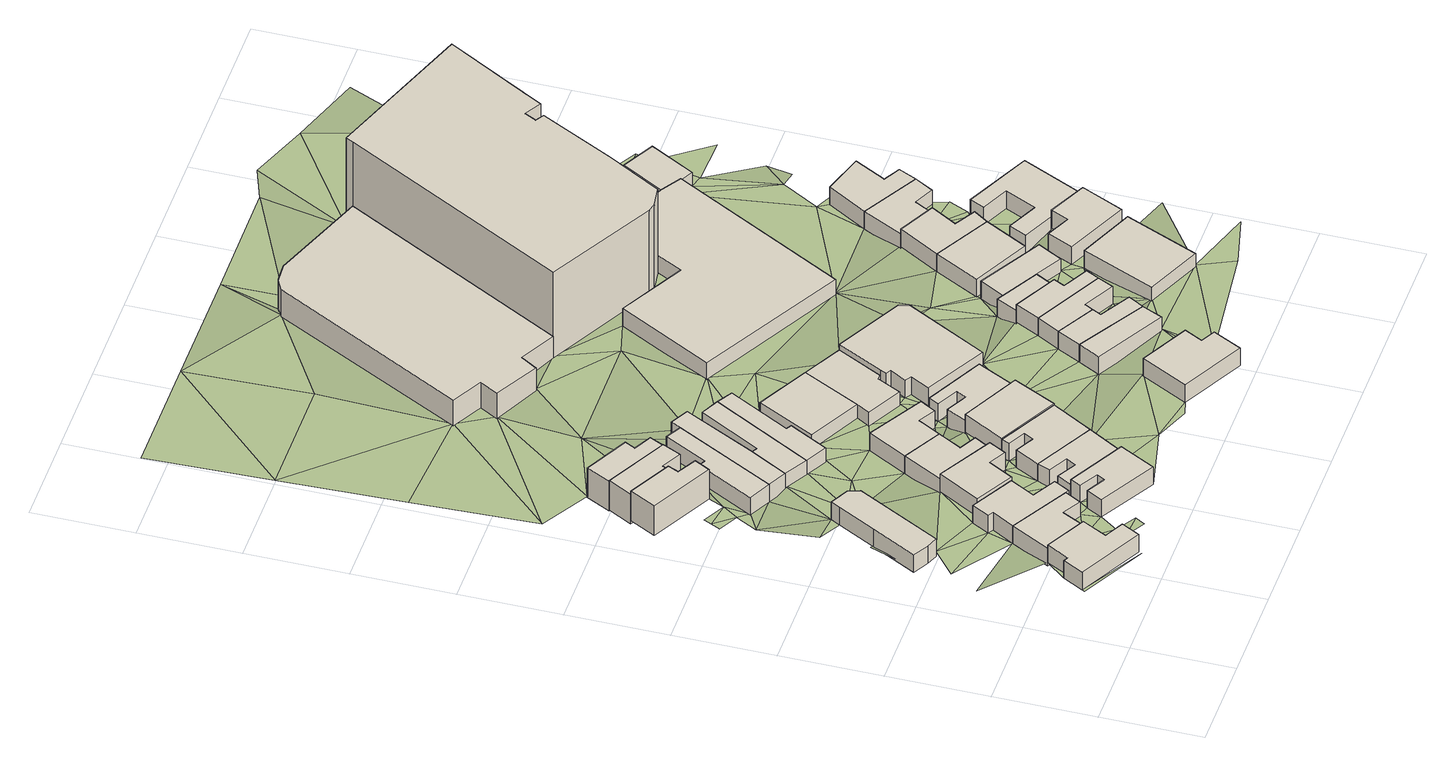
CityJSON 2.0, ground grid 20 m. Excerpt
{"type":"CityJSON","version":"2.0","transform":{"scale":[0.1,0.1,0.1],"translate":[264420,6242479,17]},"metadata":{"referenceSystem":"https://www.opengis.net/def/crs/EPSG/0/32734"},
"CityObjects":{
"building1":{"type":"Building","attributes":{"address":"19 Kitchener Road Woodstock Cape Town","building":"house","building:levels":1,"building_height":4.1,"plus_code":"4FRW3F92+8HH","ground_height":24.16,"roof_height":28.26},"geometry":[{"type":"Solid","lod":"1","boundaries":[[[[0,1,2,3]],[[1,4,5,2]],[[4,6,7,5]],[[6,8,9,7]],[[8,10,11,9]],[[10,12,13,11]],[[12,14,15,13]],[[14,0,3,15]],[[3,2,5,7,9,11,13,15]],[[14,12,10,8,6,4,1,0]]]]}]},
"building2":{"type":"Building","attributes":{"address":"17 Kitchener Road Woodstock Cape Town","building":"house","building:levels":1,"building_height":4.1,"plus_code":"4FRW3F92+9J3","ground_height":23.33,"roof_height":27.43},"geometry":[{"type":"Solid","lod":"1","boundaries":[[[[16,17,18,19]],[[17,20,21,18]],[[20,22,23,21]],[[22,24,25,23]],[[24,26,27,25]],[[26,16,19,27]],[[19,18,21,23,25,27]],[[26,24,22,20,17,16]]]]}]},
"building3":{"type":"Building","attributes":{"address":"6 Kitchener Road Woodstock Cape Town","building":"house","building:levels":1,"building_height":4.1,"plus_code":"4FRW3F92+CHW","ground_height":22.05,"roof_height":26.15},"geometry":[{"type":"Solid","lod":"1","boundaries":[[[[28,29,30,31]],[[29,32,33,30]],[[32,34,35,33]],[[34,36,37,35]],[[36,38,39,37]],[[38,40,41,39]],[[40,42,43,41]],[[42,28,31,43]],[[31,30,33,35,37,39,41,43]],[[42,40,38,36,34,32,29,28]]]]}]},
"building4":{"type":"Building","attributes":{"address":"15 Kitchener Road Woodstock Cape Town","building":"house","building:levels":1,"building_height":4.1,"plus_code":"4FRW3F92+9JG","ground_height":23.33,"roof_height":27.43},"geometry":[{"type":"Solid","lod":"1","boundaries":[[[[17,16,19,18]],[[16,44,45,19]],[[44,46,47,45]],[[46,48,49,47]],[[48,50,51,49]],[[50,52,53,51]],[[52,54,55,53]],[[54,56,57,55]],[[56,17,18,57]],[[18,19,45,47,49,51,53,55,57]],[[56,54,52,50,48,46,44,16,17]]]]}]},
"building5":{"type":"Building","attributes":{"address":"Fairview Avenue Cape Town","building":"detached","building:levels":2,"building_height":6.9,"plus_code":"4FRW3F92+HHW","ground_height":20.89,"roof_height":27.79},"geometry":[{"type":"Solid","lod":"1","boundaries":[[[[58,59,60,61]],[[59,62,63,60]],[[62,64,65,63]],[[64,66,67,65]],[[66,68,69,67]],[[68,58,61,69]],[[61,60,63,65,67,69]],[[68,66,64,62,59,58]]]]}]},
"building6":{"type":"Building","attributes":{"address":"24 Roberts Road Woodstock Cape Town","building":"house","building:levels":1,"building_height":4.1,"plus_code":"4FRW3F92+8MG","ground_height":24.44,"roof_height":28.54},"geometry":[{"type":"Solid","lod":"1","boundaries":[[[[70,71,72,73]],[[71,74,75,72]],[[74,76,77,75]],[[76,78,79,77]],[[78,80,81,79]],[[80,82,83,81]],[[82,84,85,83]],[[84,70,73,85]],[[73,72,75,77,79,81,83,85]],[[84,82,80,78,76,74,71,70]]]]}]},
"building7":{"type":"Building","attributes":{"address":"13 Kitchener Road Woodstock Cape Town","building":"house","building:levels":1,"building_height":4.1,"plus_code":"4FRW3F92+CM3","ground_height":23.33,"roof_height":27.43},"geometry":[{"type":"Solid","lod":"1","boundaries":[[[[86,87,88,89]],[[87,90,91,88]],[[90,92,93,91]],[[92,94,95,93]],[[94,96,97,95]],[[96,86,89,97]],[[89,88,91,93,95,97]],[[96,94,92,90,87,86]]]]}]},
"building8":{"type":"Building","attributes":{"address":"Fairview Avenue Cape Town","building":"detached","building:levels":2,"building_height":6.9,"plus_code":"4FRW3F92+JJ6","ground_height":20.11,"roof_height":27.01},"geometry":[{"type":"Solid","lod":"1","boundaries":[[[[98,99,100,101]],[[99,102,103,100]],[[102,104,105,103]],[[104,106,107,105]],[[106,108,109,107]],[[108,98,101,109]],[[101,100,103,105,107,109]],[[108,106,104,102,99,98]]]]}]},
"building9":{"type":"Building","attributes":{"address":"22 Roberts Road Woodstock Cape Town","building":"house","building:levels":1,"building_height":4.1,"plus_code":"4FRW3F92+8PR","ground_height":23.33,"roof_height":27.43},"geometry":[{"type":"Solid","lod":"1","boundaries":[[[[110,111,112,113]],[[111,114,115,112]],[[114,116,117,115]],[[116,118,119,117]],[[118,120,121,119]],[[120,122,123,121]],[[122,124,125,123]],[[124,110,113,125]],[[113,112,115,117,119,121,123,125]],[[124,122,120,118,116,114,111,110]]]]}]},
"building10":{"type":"Building","attributes":{"address":"Fairview Avenue Cape Town","building":"detached","building:levels":2,"building_height":6.9,"plus_code":"4FRW3F92+JJJ","ground_height":19.9,"roof_height":26.8},"geometry":[{"type":"Solid","lod":"1","boundaries":[[[[126,127,128,129]],[[127,130,131,128]],[[130,132,133,131]],[[132,134,135,133]],[[134,136,137,135]],[[136,126,129,137]],[[129,128,131,133,135,137]],[[136,134,132,130,127,126]]]]}]},
"building11":{"type":"Building","attributes":{"address":"Kitchener Road Cape Town","building":"house","building:levels":1,"building_height":4.1,"plus_code":"4FRW3F92+HJ8","ground_height":20.89,"roof_height":24.99},"geometry":[{"type":"Solid","lod":"1","boundaries":[[[[138,139,140,141]],[[139,142,143,140]],[[142,144,145,143]],[[144,146,147,145]],[[146,148,149,147]],[[148,138,141,149]],[[141,140,143,145,147,149]],[[148,146,144,142,139,138]]]]}]},
"building12":{"type":"Building","attributes":{"address":"11 Kitchener Road Woodstock Cape Town","building":"house","building:levels":1,"building_height":4.1,"plus_code":"4FRW3F92+CMP","ground_height":22.05,"roof_height":26.15},"geometry":[{"type":"Solid","lod":"1","boundaries":[[[[150,151,152,153]],[[151,154,155,152]],[[154,156,157,155]],[[156,158,159,157]],[[158,160,161,159]],[[160,150,153,161]],[[153,152,155,157,159,161]],[[160,158,156,154,151,150]]]]}]},
"building13":{"type":"Building","attributes":{"address":"Kitchener Road Cape Town","building":"house","building:levels":1,"building_height":4.1,"plus_code":"4FRW3F92+HMJ","ground_height":20.89,"roof_height":24.99},"geometry":[{"type":"Solid","lod":"1","boundaries":[[[[138,162,163,141]],[[162,164,165,163]],[[164,166,167,165]],[[166,168,169,167]],[[168,139,140,169]],[[139,138,141,140]],[[141,163,165,167,169,140]],[[139,168,166,164,162,138]]]]}]},
"building14":{"type":"Building","attributes":{"address":"20 Roberts Road Woodstock Cape Town","building":"house","building:levels":1,"building_height":4.1,"plus_code":"4FRW3F92+9PF","ground_height":23.33,"roof_height":27.43},"geometry":[{"type":"Solid","lod":"1","boundaries":[[[[111,170,171,112]],[[170,172,173,171]],[[172,174,175,173]],[[174,176,177,175]],[[176,178,179,177]],[[178,180,181,179]],[[180,114,115,181]],[[114,111,112,115]],[[112,171,173,175,177,179,181,115]],[[114,180,178,176,174,172,170,111]]]]}]},
"building15":{"type":"Building","attributes":{"address":"Kitchener Road Cape Town","building":"house","building:levels":1,"building_height":4.1,"plus_code":"4FRW3F92+HMG","ground_height":20.89,"roof_height":24.99},"geometry":[{"type":"Solid","lod":"1","boundaries":[[[[162,182,183,163]],[[182,184,185,183]],[[184,186,187,185]],[[186,188,189,187]],[[188,164,165,189]],[[164,162,163,165]],[[163,183,185,187,189,165]],[[164,188,186,184,182,162]]]]}]},
"building16":{"type":"Building","attributes":{"address":"9 Kitchener Road Woodstock Cape Town","building":"house","building:levels":1,"building_height":4.1,"plus_code":"4FRW3F92+FPC","ground_height":22.05,"roof_height":26.15},"geometry":[{"type":"Solid","lod":"1","boundaries":[[[[151,150,153,152]],[[150,190,191,153]],[[190,192,193,191]],[[192,194,195,193]],[[194,196,197,195]],[[196,151,152,197]],[[152,153,191,193,195,197]],[[196,194,192,190,150,151]]]]}]},
"building17":{"type":"Building","attributes":{"address":"Kitchener Road Cape Town","building":"house","building:levels":1,"building_height":4.1,"plus_code":"4FRW3F92+HM9","ground_height":20.89,"roof_height":24.99},"geometry":[{"type":"Solid","lod":"1","boundaries":[[[[182,198,199,183]],[[198,200,201,199]],[[200,202,203,201]],[[202,204,205,203]],[[204,184,185,205]],[[184,182,183,185]],[[183,199,201,203,205,185]],[[184,204,202,200,198,182]]]]}]},
"building18":{"type":"Building","attributes":{"address":"18 Roberts Road Woodstock Cape Town","building":"house","building:levels":1,"building_height":4.1,"plus_code":"4FRW3F92+CP5","ground_height":23.56,"roof_height":27.66},"geometry":[{"type":"Solid","lod":"1","boundaries":[[[[206,207,208,209]],[[207,210,211,208]],[[210,212,213,211]],[[212,206,209,213]],[[209,208,211,213]],[[212,210,207,206]]]]}]},
"building19":{"type":"Building","attributes":{"address":"4 Bettington Square Woodstock Cape Town","building":"house","building:levels":1,"building_height":4.1,"plus_code":"4FRW3F92+GPM","ground_height":20.94,"roof_height":25.04},"geometry":[{"type":"Solid","lod":"1","boundaries":[[[[214,215,216,217]],[[215,218,219,216]],[[218,220,221,219]],[[220,214,217,221]],[[217,216,219,221]],[[220,218,215,214]]]]}]},
"building20":{"type":"Building","attributes":{"address":"16 Roberts Road Woodstock Cape Town","building":"house","building:levels":1,"building_height":4.1,"plus_code":"4FRW3F92+CQJ","ground_height":22.19,"roof_height":26.29},"geometry":[{"type":"Solid","lod":"1","boundaries":[[[[222,223,224,225]],[[223,226,227,224]],[[226,228,229,227]],[[228,230,231,229]],[[230,232,233,231]],[[232,234,235,233]],[[234,236,237,235]],[[236,222,225,237]],[[225,224,227,229,231,233,235,237]],[[236,234,232,230,228,226,223,222]]]]}]},
"building21":{"type":"Building","attributes":{"address":"6 Bettington Square Woodstock Cape Town","building":"house","building:levels":1,"building_height":4.1,"plus_code":"4FRW3F92+GQ6","ground_height":20.94,"roof_height":25.04},"geometry":[{"type":"Solid","lod":"1","boundaries":[[[[238,214,217,239]],[[214,220,221,217]],[[220,240,241,221]],[[240,242,243,241]],[[242,244,245,243]],[[244,246,247,245]],[[246,238,239,247]],[[239,217,221,241,243,245,247]],[[246,244,242,240,220,214,238]]]]}]},
"building22":{"type":"Building","attributes":{"address":"27 Roberts Road Woodstock Cape Town","building":"house","building:levels":1,"building_height":4.1,"plus_code":"4FRW3F92+8R4","ground_height":24.73,"roof_height":28.83},"geometry":[{"type":"Solid","lod":"1","boundaries":[[[[248,249,250,251]],[[249,252,253,250]],[[252,254,255,253]],[[254,256,257,255]],[[256,258,259,257]],[[258,248,251,259]],[[251,250,253,255,257,259]],[[258,256,254,252,249,248]]]]}]},
"building23":{"type":"Building","attributes":{"address":"8 Bettington Square Woodstock Cape Town","building":"house","building:levels":1,"building_height":4.1,"plus_code":"4FRW3F92+FRJ","ground_height":22.19,"roof_height":26.29},"geometry":[{"type":"Solid","lod":"1","boundaries":[[[[260,261,262,263]],[[261,264,265,262]],[[264,266,267,265]],[[266,268,269,267]],[[268,270,271,269]],[[270,272,273,271]],[[272,274,275,273]],[[274,276,277,275]],[[276,278,279,277]],[[278,260,263,279]],[[263,262,265,267,269,271,273,275,277,279]],[[278,276,274,272,270,268,266,264,261,260]]]]}]},
"building24":{"type":"Building","attributes":{"address":"25 Roberts Road Woodstock Cape Town","building":"house","building:levels":1,"building_height":4.1,"plus_code":"4FRW3F92+9V2","ground_height":23.66,"roof_height":27.76},"geometry":[{"type":"Solid","lod":"1","boundaries":[[[[280,281,282,283]],[[281,284,285,282]],[[284,286,287,285]],[[286,280,283,287]],[[283,282,285,287]],[[286,284,281,280]]]]}]},
"building25":{"type":"Building","attributes":{"address":"23 Roberts Road Woodstock Cape Town","building":"house","building:levels":1,"building_height":4.1,"plus_code":"4FRW3F92+9V7","ground_height":23.66,"roof_height":27.76},"geometry":[{"type":"Solid","lod":"1","boundaries":[[[[281,280,283,282]],[[280,288,289,283]],[[288,290,291,289]],[[290,292,293,291]],[[292,294,295,293]],[[294,281,282,295]],[[282,283,289,291,293,295]],[[294,292,290,288,280,281]]]]}]},
"building26":{"type":"Building","attributes":{"address":"21 Roberts Road Woodstock Cape Town","building":"house","building:levels":1,"building_height":4.1,"plus_code":"4FRW3F92+9VP","ground_height":23.66,"roof_height":27.76},"geometry":[{"type":"Solid","lod":"1","boundaries":[[[[294,292,293,295]],[[292,296,297,293]],[[296,298,299,297]],[[298,300,301,299]],[[300,302,303,301]],[[302,294,295,303]],[[295,293,297,299,301,303]],[[302,300,298,296,292,294]]]]}]},
"building27":{"type":"Building","attributes":{"address":"19 Roberts Road Woodstock Cape Town","building":"house","building:levels":1,"building_height":4.1,"plus_code":"4FRW3F92+CV4","ground_height":23.66,"roof_height":27.76},"geometry":[{"type":"Solid","lod":"1","boundaries":[[[[302,300,301,303]],[[300,304,305,301]],[[304,306,307,305]],[[306,308,309,307]],[[308,310,311,309]],[[310,302,303,311]],[[303,301,305,307,309,311]],[[310,308,306,304,300,302]]]]}]},
"building28":{"type":"Building","attributes":{"address":"222 Victoria Road Woodstock 7915 Cape Town","building":"retail","building:levels":2,"building_height":6.9,"plus_code":"4FRW3F92+RQ6","ground_height":17.85,"roof_height":24.75},"geometry":[{"type":"Solid","lod":"1","boundaries":[[[[312,313,314,315]],[[313,316,317,314]],[[316,318,319,317]],[[318,320,321,319]],[[320,322,323,321]],[[322,324,325,323]],[[324,326,327,325]],[[326,328,329,327]],[[328,330,331,329]],[[330,312,315,331]],[[315,314,317,319,321,323,325,327,329,331]],[[330,328,326,324,322,320,318,316,313,312]]]]}]},
"building29":{"type":"Building","attributes":{"address":"17 Roberts Road Woodstock Cape Town","building":"house","building:levels":1,"building_height":4.1,"plus_code":"4FRW3F92+CVG","ground_height":22.26,"roof_height":26.36},"geometry":[{"type":"Solid","lod":"1","boundaries":[[[[332,333,334,335]],[[333,336,337,334]],[[336,338,339,337]],[[338,340,341,339]],[[340,332,335,341]],[[335,334,337,339,341]],[[340,338,336,333,332]]]]}]},
"building30":{"type":"Building","attributes":{"address":"15 Roberts Road Woodstock Cape Town","building":"house","building:levels":1,"building_height":4.1,"plus_code":"4FRW3F92+CWJ","ground_height":22.26,"roof_height":26.36},"geometry":[{"type":"Solid","lod":"1","boundaries":[[[[338,336,337,339]],[[336,342,343,337]],[[342,344,345,343]],[[344,346,347,345]],[[346,338,339,347]],[[339,337,343,345,347]],[[346,344,342,336,338]]]]}]},
"building31":{"type":"Building","attributes":{"address":"Roberts Road Cape Town","building":"industrial","building:levels":1,"building_height":4.1,"plus_code":"4FRW3F92+JRH","ground_height":20.16,"roof_height":24.26},"geometry":[{"type":"Solid","lod":"1","boundaries":[[[[348,349,350,351]],[[349,352,353,350]],[[352,354,355,353]],[[354,356,357,355]],[[356,358,359,357]],[[358,360,361,359]],[[360,362,363,361]],[[362,348,351,363]],[[351,350,353,355,357,359,361,363]],[[362,360,358,356,354,352,349,348]]]]}]},
"building32":{"type":"Building","attributes":{"address":"20 Hilyard Street Woodstock Cape Town","building":"house","building:levels":1,"building_height":4.1,"plus_code":"4FRW3F92+9W9","ground_height":23.68,"roof_height":27.78},"geometry":[{"type":"Solid","lod":"1","boundaries":[[[[364,365,366,367]],[[365,368,369,366]],[[368,370,371,369]],[[370,364,367,371]],[[367,366,369,371]],[[370,368,365,364]]]]}]},
"building33":{"type":"Building","attributes":{"address":"13 Roberts Road Woodstock Cape Town","building":"house","building:levels":1,"building_height":4.1,"plus_code":"4FRW3F92+FW8","ground_height":22.18,"roof_height":26.28},"geometry":[{"type":"Solid","lod":"1","boundaries":[[[[372,373,374,375]],[[373,376,377,374]],[[376,378,379,377]],[[378,372,375,379]],[[375,374,377,379]],[[378,376,373,372]]]]}]},
"building34":{"type":"Building","attributes":{"address":"11 Roberts Road Woodstock Cape Town","building":"house","building:levels":1,"building_height":4.1,"plus_code":"4FRW3F92+FWX","ground_height":22.18,"roof_height":26.28},"geometry":[{"type":"Solid","lod":"1","boundaries":[[[[380,372,375,381]],[[372,378,379,375]],[[378,382,383,379]],[[382,384,385,383]],[[384,386,387,385]],[[386,380,381,387]],[[381,375,379,383,385,387]],[[386,384,382,378,372,380]]]]}]},
"building35":{"type":"Building","attributes":{"address":"18 Hilyard Street Woodstock Cape Town","building":"house","building:levels":1,"building_height":4.1,"plus_code":"4FRW3F92+CX8","ground_height":23.68,"roof_height":27.78},"geometry":[{"type":"Solid","lod":"1","boundaries":[[[[388,389,390,391]],[[389,392,393,390]],[[392,394,395,393]],[[394,396,397,395]],[[396,398,399,397]],[[398,388,391,399]],[[391,390,393,395,397,399]],[[398,396,394,392,389,388]]]]}]},
"building36":{"type":"Building","attributes":{"address":"Crimson Square 21 Fairview Avenue Woodstock Cape Town","building":"apartments","building:levels":7,"building:flats":"42","building_height":20.9,"plus_code":"4FRW3F92+QV6","ground_height":18.86,"roof_height":39.76},"geometry":[{"type":"Solid","lod":"1","boundaries":[[[[400,401,402,403]],[[401,404,405,402]],[[404,406,407,405]],[[406,408,409,407]],[[408,410,411,409]],[[410,412,413,411]],[[412,414,415,413]],[[414,416,417,415]],[[416,418,419,417]],[[418,420,421,419]],[[420,422,423,421]],[[422,424,425,423]],[[424,400,403,425]],[[403,402,405,407,409,411,413,415,417,419,421,423,425]],[[424,422,420,418,416,414,412,410,408,406,404,401,400]]]]}]},
"building37":{"type":"Building","attributes":{"address":"9 Roberts Road Woodstock Cape Town","building":"house","building:levels":1,"building_height":4.1,"plus_code":"4FRW3F92+GXM","ground_height":20.99,"roof_height":25.09},"geometry":[{"type":"Solid","lod":"1","boundaries":[[[[426,427,428,429]],[[427,430,431,428]],[[430,432,433,431]],[[432,434,435,433]],[[434,436,437,435]],[[436,426,429,437]],[[429,428,431,433,435,437]],[[436,434,432,430,427,426]]]]}]},
"building38":{"type":"Building","attributes":{"address":"16 Hilyard Street Woodstock Cape Town","building":"house","building:levels":1,"building_height":4.1,"plus_code":"4FRW3F93+C2R","ground_height":22.06,"roof_height":26.16},"geometry":[{"type":"Solid","lod":"1","boundaries":[[[[438,439,440,441]],[[439,442,443,440]],[[442,444,445,443]],[[444,446,447,445]],[[446,448,449,447]],[[448,450,451,449]],[[450,452,453,451]],[[452,454,455,453]],[[454,438,441,455]],[[441,440,443,445,447,449,451,453,455]],[[454,452,450,448,446,444,442,439,438]]]]}]},
"building39":{"type":"Building","attributes":{"address":"7 Roberts Road Woodstock Cape Town","building":"house","building:levels":1,"building_height":4.1,"plus_code":"4FRW3F92+HX4","ground_height":20.99,"roof_height":25.09},"geometry":[{"type":"Solid","lod":"1","boundaries":[[[[426,436,437,429]],[[436,456,457,437]],[[456,458,459,457]],[[458,460,461,459]],[[460,462,463,461]],[[462,426,429,463]],[[429,437,457,459,461,463]],[[462,460,458,456,436,426]]]]}]},
"building40":{"type":"Building","attributes":{"address":"Roberts Road Woodstock 7915 Cape Town","building":"yes","building:levels":1,"building_height":4.1,"plus_code":"4FRW3F92+MXM","ground_height":19.82,"roof_height":23.92},"geometry":[{"type":"Solid","lod":"1","boundaries":[[[[464,465,466,467]],[[465,468,469,466]],[[468,470,471,469]],[[470,472,473,471]],[[472,464,467,473]],[[467,466,469,471,473]],[[472,470,468,465,464]]]]}]},
"terrain1":{"type":"TINRelief","geometry":[{"type":"CompositeSurface","lod":"1","boundaries":[[[8,474,475]],[[6,4,1]],[[1,17,476]],[[477,478,54]],[[54,478,17]],[[479,480,481]],[[482,483,484]],[[479,485,486]],[[480,479,487]],[[486,487,479]],[[52,477,54]],[[17,56,54]],[[487,84,480]],[[486,488,487]],[[489,490,480]],[[491,488,486]],[[84,489,480]],[[492,493,42]],[[42,493,28]],[[477,52,86]],[[84,82,489]],[[477,86,38]],[[494,495,496]],[[489,82,76]],[[489,76,497]],[[52,50,87]],[[498,494,492]],[[52,87,86]],[[499,497,76]],[[138,492,42]],[[76,82,80]],[[500,495,501]],[[495,494,501]],[[499,76,74]],[[498,492,138]],[[501,494,498]],[[50,90,87]],[[48,46,50]],[[74,46,499]],[[78,76,80]],[[40,502,42]],[[122,46,74]],[[46,90,50]],[[42,502,138]],[[40,38,503]],[[46,116,90]],[[46,122,116]],[[146,501,498]],[[114,90,116]],[[116,122,504]],[[151,38,86]],[[501,146,59]],[[62,66,505]],[[506,502,40]],[[116,504,118]],[[151,503,38]],[[90,114,94]],[[506,40,503]],[[94,92,90]],[[62,59,146]],[[507,66,508]],[[62,508,66]],[[62,146,508]],[[114,180,94]],[[508,146,144]],[[70,509,510]],[[174,94,180]],[[511,512,513]],[[506,503,514]],[[96,94,174]],[[511,515,516]],[[503,151,196]],[[180,517,174]],[[142,508,144]],[[96,174,212]],[[196,514,503]],[[518,508,142]],[[132,519,134]],[[174,517,520]],[[96,212,521]],[[134,522,515]],[[523,510,509]],[[524,521,525]],[[142,519,518]],[[512,526,513]],[[514,196,527]],[[210,521,212]],[[188,186,164]],[[519,522,134]],[[210,525,521]],[[514,527,200]],[[519,142,168]],[[511,516,512]],[[527,196,528]],[[139,168,142]],[[522,516,515]],[[519,168,522]],[[529,530,525]],[[525,210,234]],[[164,186,166]],[[234,529,525]],[[215,200,527]],[[528,196,531]],[[215,202,200]],[[532,527,528]],[[523,509,533]],[[534,249,509]],[[166,522,168]],[[234,228,529]],[[228,531,529]],[[228,234,535]],[[523,284,206]],[[166,186,184]],[[202,215,204]],[[228,226,531]],[[536,537,526]],[[512,538,526]],[[533,509,249]],[[531,539,528]],[[535,540,228]],[[531,226,272]],[[272,539,531]],[[284,523,533]],[[284,207,206]],[[522,541,516]],[[166,184,542]],[[268,539,272]],[[516,543,512]],[[272,226,544]],[[272,270,268]],[[545,539,268]],[[166,546,522]],[[542,184,204]],[[536,526,538]],[[545,547,539]],[[204,215,548]],[[266,545,268]],[[545,264,547]],[[545,266,264]],[[261,547,264]],[[548,215,214]],[[544,549,272]],[[207,549,544]],[[281,207,284]],[[541,522,546]],[[542,204,548]],[[546,166,542]],[[207,294,549]],[[281,294,207]],[[548,214,260]],[[533,550,284]],[[551,541,552]],[[553,554,555]],[[556,553,555]],[[533,556,550]],[[557,538,512]],[[549,294,302]],[[541,546,552]],[[555,554,550]],[[556,555,550]],[[310,549,302]],[[542,358,546]],[[542,548,558]],[[536,538,557]],[[260,558,548]],[[340,549,310]],[[340,559,549]],[[552,546,358]],[[292,290,288]],[[560,550,561]],[[554,562,550]],[[292,298,296]],[[558,260,563]],[[298,292,288]],[[288,560,561]],[[563,559,564]],[[559,340,564]],[[358,565,552]],[[298,288,561]],[[550,562,561]],[[566,346,340]],[[298,561,300]],[[340,346,564]],[[564,558,563]],[[567,536,557]],[[562,554,568]],[[306,304,308]],[[346,569,564]],[[365,300,561]],[[565,358,570]],[[569,571,564]],[[572,308,304]],[[308,572,573]],[[304,300,365]],[[558,564,571]],[[346,574,569]],[[316,567,557]],[[304,365,572]],[[570,575,565]],[[567,316,313]],[[574,346,576]],[[396,572,365]],[[570,577,575]],[[571,380,558]],[[394,572,396]],[[394,576,572]],[[365,578,396]],[[562,568,579]],[[574,576,580]],[[580,576,394]],[[364,578,365]],[[580,581,574]],[[558,380,426]],[[398,396,578]],[[378,574,581]],[[580,394,389]],[[394,392,389]],[[562,582,364]],[[398,578,364]],[[583,567,313]],[[584,558,426]],[[585,378,581]],[[416,313,418]],[[382,586,384]],[[587,585,581]],[[382,378,585]],[[386,384,586]],[[558,584,588]],[[586,382,585]],[[416,583,313]],[[586,589,386]],[[586,585,589]],[[585,587,590]],[[591,386,589]],[[592,593,386]],[[594,386,591]],[[592,386,594]],[[426,462,584]],[[472,595,596]],[[597,595,598]],[[584,462,460]],[[599,597,600]],[[598,595,472]],[[601,588,584]],[[600,597,602]],[[588,601,603]],[[583,416,604]],[[602,597,598]],[[603,601,605]],[[601,606,605]],[[601,607,606]],[[603,605,608]],[[609,602,598]],[[602,609,610]],[[472,611,598]],[[604,416,612]],[[608,611,472]],[[605,613,608]],[[614,416,615]],[[612,416,614]],[[616,612,614]]]}]}
},
"vertices":[
[193,144,72],[112,187,72],[112,187,113],[193,144,113],[88,142,72],[88,142,113],[78,147,72],[78,147,113],[56,106,72],[56,106,113],[186,38,72],[186,38,113],[206,75,72],[206,75,113],[167,95,72],[167,95,113],
[271,200,63],[155,265,63],[155,265,104],[271,200,104],[112,187,63],[112,187,104],[193,144,63],[193,144,104],[216,189,63],[216,189,104],[253,168,63],[253,168,104],
[129,581,51],[89,506,51],[89,506,92],[129,581,92],[41,416,51],[41,416,92],[71,399,51],[71,399,92],[95,390,51],[95,390,92],[185,558,51],[185,558,92],[177,581,51],[177,581,92],[140,600,51],[140,600,92],
[278,197,63],[278,197,104],[295,228,63],[295,228,104],[248,254,63],[248,254,104],[275,303,63],[275,303,104],[189,350,63],[189,350,104],[170,315,63],[170,315,104],[180,309,63],[180,309,104],
[20,896,39],[145,830,39],[145,830,108],[20,896,108],[162,861,39],[162,861,108],[124,882,39],[124,882,108],[134,903,39],[134,903,108],[48,948,39],[48,948,108],
[371,66,74],[409,137,74],[409,137,115],[371,66,115],[295,198,74],[295,198,115],[285,177,74],[285,177,115],[321,156,74],[321,156,115],[312,140,74],[312,140,115],[274,161,74],[274,161,115],[257,130,74],[257,130,115],
[256,431,63],[208,347,63],[208,347,104],[256,431,104],[284,305,63],[284,305,104],[312,355,63],[312,355,104],[346,336,63],[346,336,104],[365,370,63],[365,370,104],
[48,948,31],[134,903,31],[134,903,100],[48,948,100],[140,915,31],[140,915,100],[180,894,31],[180,894,100],[198,932,31],[198,932,100],[74,996,31],[74,996,100],
[409,137,63],[451,208,63],[451,208,104],[409,137,104],[333,271,63],[333,271,104],[322,245,63],[322,245,104],[360,225,63],[360,225,104],[349,206,63],[349,206,104],[311,227,63],[311,227,104],[295,198,63],[295,198,104],
[74,996,29],[198,932,29],[198,932,98],[74,996,98],[212,960,29],[212,960,98],[176,978,29],[176,978,98],[187,999,29],[187,999,98],[99,1044,29],[99,1044,98],
[168,724,39],[274,922,39],[274,922,80],[168,724,80],[243,939,39],[243,939,80],[197,854,39],[197,854,80],[185,860,39],[185,860,80],[123,747,39],[123,747,80],
[376,468,51],[299,510,51],[299,510,92],[376,468,92],[256,431,51],[256,431,92],[365,370,51],[365,370,92],[384,403,51],[384,403,92],[350,421,51],[350,421,92],
[205,705,39],[205,705,80],[247,780,39],[247,780,80],[321,923,39],[321,923,80],[285,942,39],[285,942,80],
[498,289,63],[498,289,104],[379,352,63],[379,352,104],[372,336,63],[372,336,104],[406,318,63],[406,318,104],[396,299,63],[396,299,104],[358,319,63],[358,319,104],
[251,679,39],[251,679,80],[362,879,39],[362,879,80],[326,897,39],[326,897,80],[257,774,39],[257,774,80],
[401,513,51],[401,513,92],[435,494,51],[435,494,92],[453,525,51],[453,525,92],[343,588,51],[343,588,92],
[294,656,39],[294,656,80],[336,733,39],[336,733,80],[326,739,39],[326,739,80],[393,861,39],[393,861,80],
[498,289,66],[541,375,66],[541,375,107],[498,289,107],[424,434,66],[424,434,107],[379,352,66],[379,352,107],
[485,751,39],[381,805,39],[381,805,80],[485,751,80],[321,690,39],[321,690,80],[426,636,39],[426,636,80],
[541,375,52],[581,454,52],[581,454,93],[541,375,93],[465,513,52],[465,513,93],[454,493,52],[454,493,93],[497,471,52],[497,471,93],[487,451,52],[487,451,93],[444,473,52],[444,473,93],[424,434,52],[424,434,93],
[562,710,39],[562,710,80],[410,610,39],[410,610,80],[481,573,39],[481,573,80],[505,620,39],[505,620,80],[515,620,39],[515,620,80],
[651,168,77],[602,75,77],[602,75,118],[651,168,118],[728,9,77],[728,9,118],[758,67,77],[758,67,118],[729,82,77],[729,82,118],[748,118,77],[748,118,118],
[562,710,52],[515,620,52],[515,620,93],[562,710,93],[508,606,52],[508,606,93],[518,601,52],[518,601,93],[500,568,52],[500,568,93],[512,561,52],[512,561,93],[491,523,52],[491,523,93],[614,457,52],[614,457,93],[702,620,52],[702,620,93],[696,640,52],[696,640,93],
[801,213,67],[667,292,67],[667,292,108],[801,213,108],[644,249,67],[644,249,108],[782,172,67],[782,172,108],
[819,244,67],[819,244,108],[758,279,67],[758,279,108],[767,297,67],[767,297,108],[691,339,67],[691,339,108],
[776,313,67],[776,313,108],[838,280,67],[838,280,108],[854,312,67],[854,312,108],[716,384,67],[716,384,108],
[867,338,67],[867,338,108],[816,365,67],[816,365,108],[827,387,67],[827,387,108],[741,432,67],[741,432,108],
[699,1661,8],[504,1733,8],[504,1733,78],[699,1661,78],[466,1731,8],[466,1731,78],[441,1718,8],[441,1718,78],[233,1335,8],[233,1335,78],[295,1302,8],[295,1302,78],[274,1266,8],[274,1266,78],[361,1218,8],[361,1218,78],[382,1251,8],[382,1251,78],[454,1213,8],[454,1213,78],
[741,432,53],[827,387,53],[827,387,94],[741,432,94],[848,426,53],[848,426,94],[774,467,53],[774,467,94],[762,474,53],[762,474,94],
[901,396,53],[901,396,94],[928,445,53],[928,445,94],[801,516,53],[801,516,94],
[945,1120,32],[907,1144,32],[907,1144,73],[945,1120,73],[790,1205,32],[790,1205,73],[729,1099,32],[729,1099,73],[701,1048,32],[701,1048,73],[570,1118,32],[570,1118,73],[467,930,32],[467,930,73],[755,774,32],[755,774,73],
[1032,310,67],[919,358,67],[919,358,108],[1032,310,108],[856,213,67],[856,213,108],[968,164,67],[968,164,108],
[852,614,52],[805,525,52],[805,525,93],[852,614,93],[918,468,52],[918,468,93],[964,553,52],[964,553,93],
[900,695,52],[900,695,93],[984,582,52],[984,582,93],[942,606,52],[942,606,93],[973,658,52],[973,658,93],
[1087,410,67],[1010,446,67],[1010,446,108],[1087,410,108],[994,411,67],[994,411,108],[946,433,67],[946,433,108],[923,382,67],[923,382,108],[1048,326,67],[1048,326,108],
[729,1099,19],[790,1205,19],[790,1205,228],[729,1099,228],[868,1354,19],[868,1354,228],[851,1364,19],[851,1364,228],[863,1387,19],[863,1387,228],[897,1368,19],[897,1368,228],[918,1406,19],[918,1406,228],[1011,1568,19],[1011,1568,228],[707,1676,19],[707,1676,228],[699,1661,19],[699,1661,228],[454,1213,19],[454,1213,228],[669,1097,19],[669,1097,228],[686,1093,19],[686,1093,228],
[942,776,40],[900,695,40],[900,695,81],[942,776,81],[973,658,40],[973,658,81],[993,695,40],[993,695,81],[1033,676,40],[1033,676,81],[1055,713,40],[1055,713,81],
[1010,446,51],[1087,410,51],[1087,410,92],[1010,446,92],[1147,537,51],[1147,537,92],[1015,599,51],[1015,599,92],[1001,570,51],[1001,570,92],[1056,544,51],[1056,544,92],[1027,482,51],[1027,482,92],[965,511,51],[965,511,92],[948,476,51],[948,476,92],
[1072,749,40],[1072,749,81],[1038,767,40],[1038,767,81],[1072,830,40],[1072,830,81],[989,855,40],[989,855,81],
[907,1144,28],[945,1120,28],[945,1120,69],[907,1144,69],[972,1107,28],[972,1107,69],[1021,1196,28],[1021,1196,69],[956,1230,28],[956,1230,69],
[53,100,72],[181,31,74],[11,290,62],[95,390,62],[43,347,62],[206,75,74],[193,144,74],[167,95,74],[55,455,62],[89,506,53],[83,509,53],[208,47,74],[223,73,74],[232,94,74],[273,70,74],[253,168,74],[216,189,74],[261,50,74],[84,724,42],[84,605,53],[107,767,42],[77,806,42],[68,787,42],[271,200,74],[123,747,42],[278,197,74],[84,821,42],[128,798,42],[205,705,51],[252,595,51],[349,206,74],[124,882,42],[251,679,51],[140,915,39],[180,894,39],[502,95,77],[409,137,77],[3,1100,31],[233,1335,22],[3,1350,21],[294,656,51],[99,1044,31],[274,1266,22],[396,299,66],[198,932,39],[212,960,39],[406,318,66],[384,403,66],[252,1100,29],[451,208,77],[350,421,63],[376,468,63],[3,1600,13],[321,690,51],[410,610,52],[435,494,52],[401,513,52],[453,525,52],[426,636,52],[651,168,80],[572,67,77],[487,451,66],[252,1850,7],[3,1850,5],[252,1600,14],[481,573,52],[497,471,66],[361,1218,29],[467,930,39],[295,1302,22],[581,454,66],[502,595,52],[502,1100,32],[505,620,52],[502,850,39],[614,457,66],[782,172,80],[382,1251,25],[454,1213,32],[729,82,80],[758,67,80],[751,95,80],[748,118,80],[441,1718,17],[755,774,42],[702,620,53],[801,213,80],[856,213,80],[968,164,81],[696,640,53],[751,595,53],[669,1097,36],[774,467,67],[502,1850,8],[1000,95,81],[805,525,53],[701,1048,36],[852,614,53],[901,396,67],[848,426,67],[918,468,67],[686,1093,36],[928,445,67],[729,1099,36],[1000,345,67],[1106,120,81],[948,476,52],[965,511,52],[1131,275,68],[751,1850,10],[976,875,40],[1001,570,52],[1000,595,52],[1027,482,52],[945,1120,35],[1015,599,52],[1056,544,52],[1026,607,52],[1033,676,52],[993,695,52],[1043,646,52],[790,1205,36],[907,1144,35],[868,1354,27],[956,1278,28],[851,1364,27],[863,1387,27],[1019,950,40],[897,1368,28],[972,1107,35],[822,1876,10],[1000,1100,35],[1065,996,35],[1050,943,40],[1021,1196,35],[1000,1359,28],[918,1406,28],[1038,1232,28],[941,1831,11],[1096,1097,35],[1000,1600,20],[1011,1568,20],[1089,1781,11]
]}
